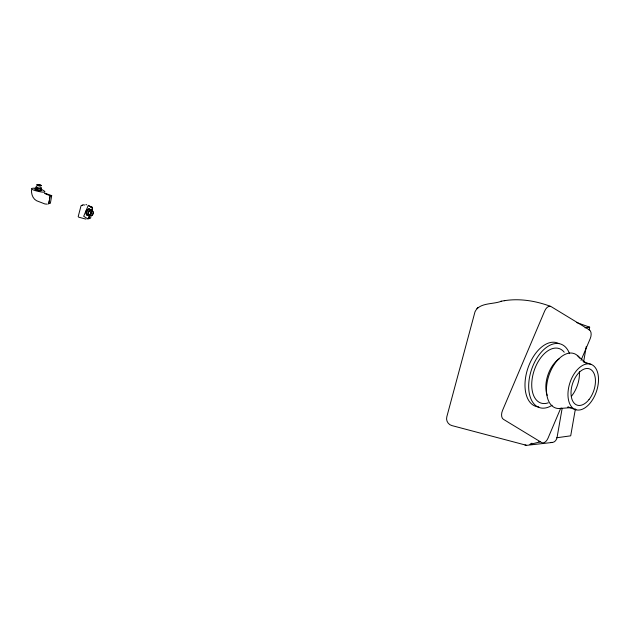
<?xml version="1.0" encoding="UTF-8"?>
<svg xmlns="http://www.w3.org/2000/svg" width="630" height="630" viewBox="0 0 630 630"><rect width="100%" height="100%" fill="white"/><g stroke="black" fill="none" stroke-linecap="round" stroke-linejoin="round"><path stroke-width="0.94" d="M31.531 189.984C31.224 194.064 32.776 198.718 36.556 200.726L44.927 203.963L47.282 204.151M48.762 202.6L49.093 200.679M49.431 198.757L49.77 196.836M44.714 193.126L51.699 195.631L50.361 203.317L48.589 203.561M89.145 216.641L89.46 214.83M89.728 215.515L89.216 218.445L88.633 218.862M91.067 215.491L90.594 218.208L88.83 218.452M91.862 210.963L92.492 207.341L88.956 206.081M562.141 408.39L557.093 437.299A7.174 5.623 82.1 0 1 551.1 442.394M575.395 408.909L570.701 435.826L556.731 437.755M583.616 361.793L586.302 346.405M589.16 330.065L589.664 327.175L576.741 322.552M88.019 218.319L87.42 218.791M85.948 211.357L86.649 209.703M89.862 214.822L87.909 218.901L83.695 216.279L88.294 205.325L92.547 207.687L91.783 210.302M560.684 408.311L548.029 438.165A7.174 4.182 -71.4 0 1 541.603 442.528L503.362 419.273A7.174 4.182 -71.4 0 1 502.512 410.484L544.69 310.984A7.174 4.182 -71.4 0 1 551.116 306.613L589.357 329.868A7.174 4.182 -71.4 0 1 590.208 338.656L581.01 360.368M83.601 204.758L81.057 205.719L78.191 216.586L78.718 217.185L86.019 219.13M501.409 301.211C493.148 304.621 479.383 302.274 474.996 311.818L446.812 416.808C445.733 420.494 448.166 424.691 451.899 425.589L526.609 445.347L552.573 442.433M531.216 443.796L531.925 443.173M476.855 308.598L477.359 308.149M477.564 307.975L478.068 307.534M84.381 205.041L84.806 204.978M530.775 444.016L529.932 444.426L539.571 442.008M504.284 300.699C519.892 298.195 535.917 300.912 550.62 306.385M500.724 301.329L504.929 300.589M49.935 195.875L51.699 195.631M90.72 207.585L92.492 207.341M585.002 327.82L589.664 327.175M82.829 205.199L81.908 205.293M559.471 408.5L571.426 407.602M540.256 441.827L538.784 441.638M35.91 188.189C18.813 187.709 57.275 196.828 40.533 188.961M570.473 407.602L567.788 407.019L576.033 409.791M85.94 204.632L86.712 204.742M524.971 445.04L525.696 445.166M525.892 445.221L526.609 445.347M48.329 203.955L48.983 203.553L50.219 195.772L44.809 193.552M583.065 361.667L591.302 364.439A23.94 13.962 -71.4 0 1 590.428 402.743A23.94 13.962 -71.4 0 1 567.969 393.718A23.94 13.962 -71.4 0 1 591.302 364.439M577.332 355.477L586.302 363.408M40.792 188.039A2.3 0.528 8.9 0 1 38.485 188.055M37.493 187.834A2.3 0.528 8.9 0 1 37.138 187.724M36.831 187.606A2.3 0.528 8.9 0 1 36.485 187.401M40.32 188.441A1.914 0.441 8.9 0 1 39.989 188.512M39.714 188.535A1.914 0.441 8.9 0 1 39.399 188.528M36.871 187.953A1.914 0.441 8.9 0 1 36.713 187.819M40.627 188.039A2.394 0.543 8.9 0 1 39.021 188.622A2.394 0.543 8.9 0 1 36.225 187.59M41.273 187.685A2.874 0.654 8.9 0 1 38.438 188.181A2.874 0.654 8.9 0 1 36.194 186.85M36.516 186.795A2.874 0.654 8.9 0 1 36.926 186.763M40.619 189.323A2.874 0.654 8.9 0 1 40.218 190.165A2.874 0.654 8.9 0 1 36.335 189.559A2.874 0.654 8.9 0 1 36.233 188.638M40.714 189.197A3.355 0.764 8.9 0 1 40.635 190.291A3.355 0.764 8.9 0 1 35.902 189.551A3.355 0.764 8.9 0 1 36.186 188.488M38.123 190.355A2.3 0.528 8.9 0 1 36.564 189.945M36.241 189.78A2.3 0.528 8.9 0 1 36.249 189.315M40.635 189.654A3.355 0.764 8.9 0 1 40.761 190.732A3.355 0.764 8.9 0 1 36.249 190.165A3.355 0.764 8.9 0 1 35.54 189.016M90.862 212.034A1.914 1.118 -71.4 0 1 90.413 213.554M88.468 213.657A1.914 1.118 -71.4 0 1 88.523 212.397M88.641 212.042A1.914 1.118 -71.4 0 1 88.862 211.601M88.995 211.404A1.914 1.118 -71.4 0 1 89.279 211.074M89.917 210.735A1.914 1.118 -71.4 0 1 90.137 210.735M91.405 211.404A2.3 1.339 -71.4 0 1 90.429 214.507M88.814 214.507A2.3 1.339 -71.4 0 0 89.153 214.83A3.355 1.953 -71.4 0 1 86.499 214.153A3.355 1.953 -71.4 0 1 87.822 209.664A3.355 1.953 -71.4 0 1 90.531 210.144M88.814 212.058A2.3 1.339 -71.4 0 1 90.429 210.483M91.122 211.349A2.394 1.394 -71.4 0 1 90.444 214.042M89.098 214.885A2.394 1.394 -71.4 0 1 88.263 212.279A2.394 1.394 -71.4 0 1 90.444 210.325M90.303 215.145A2.874 1.677 -71.4 0 1 88.2 214.011A2.874 1.677 -71.4 0 1 89.704 210.255A2.874 1.677 -71.4 0 1 91.815 211.389M88.948 214.562A2.874 1.677 -71.4 0 1 86.798 213.924A2.874 1.677 -71.4 0 1 87.735 210.223A2.874 1.677 -71.4 0 1 90.09 210.058M88.09 215.177A3.355 1.953 -71.4 0 1 86.034 213.42A3.355 1.953 -71.4 0 1 87.68 209.333A3.355 1.953 -71.4 0 1 90.161 210.026M547.194 395.372A23.94 13.962 -71.4 0 1 559.621 358.486M579.395 371.574A22.979 13.403 -71.4 0 1 571.709 395.916M561.81 408.138A28.728 16.75 -71.4 0 1 549.234 374.519A28.728 16.75 -71.4 0 1 579.702 358.186M564.228 352.225A28.728 16.75 -71.4 0 0 553.045 348.445L551.856 348.8A28.728 16.75 -71.4 0 0 532.697 375.866A28.728 16.75 -71.4 0 0 540.367 402.846L541.406 403.2A28.728 16.75 -71.4 0 0 548.25 402.822M552.14 405.271A33.508 19.546 -71.4 0 1 529.129 392.356A33.508 19.546 -71.4 0 1 543.406 349.957A33.508 19.546 -71.4 0 1 569.528 353.643M538.831 406.925A33.508 19.546 -71.4 0 1 527.515 369.361A33.508 19.546 -71.4 0 1 558.826 343.578M37.942 185.456A1.914 0.441 8.9 0 0 40.895 185.559A1.914 0.441 8.9 0 0 38.178 184.724A1.914 0.441 8.9 0 0 37.942 185.456M37.674 185.511A2.394 0.543 8.9 0 0 41.367 185.637A2.394 0.543 8.9 0 0 37.965 184.598A2.394 0.543 8.9 0 0 37.674 185.511M92.421 214.586A1.914 1.118 -71.4 0 0 92.492 211.523A1.914 1.118 -71.4 0 0 90.626 213.861A1.914 1.118 -71.4 0 0 92.421 214.586M92.571 214.901A2.394 1.394 -71.4 0 0 92.657 211.066A2.394 1.394 -71.4 0 0 90.318 213.995A2.394 1.394 -71.4 0 0 92.571 214.901M588.995 399.585A19.152 11.167 -71.4 0 0 589.688 368.944A19.152 11.167 -71.4 0 0 571.016 392.372A19.152 11.167 -71.4 0 0 588.995 399.585"/></g></svg>
